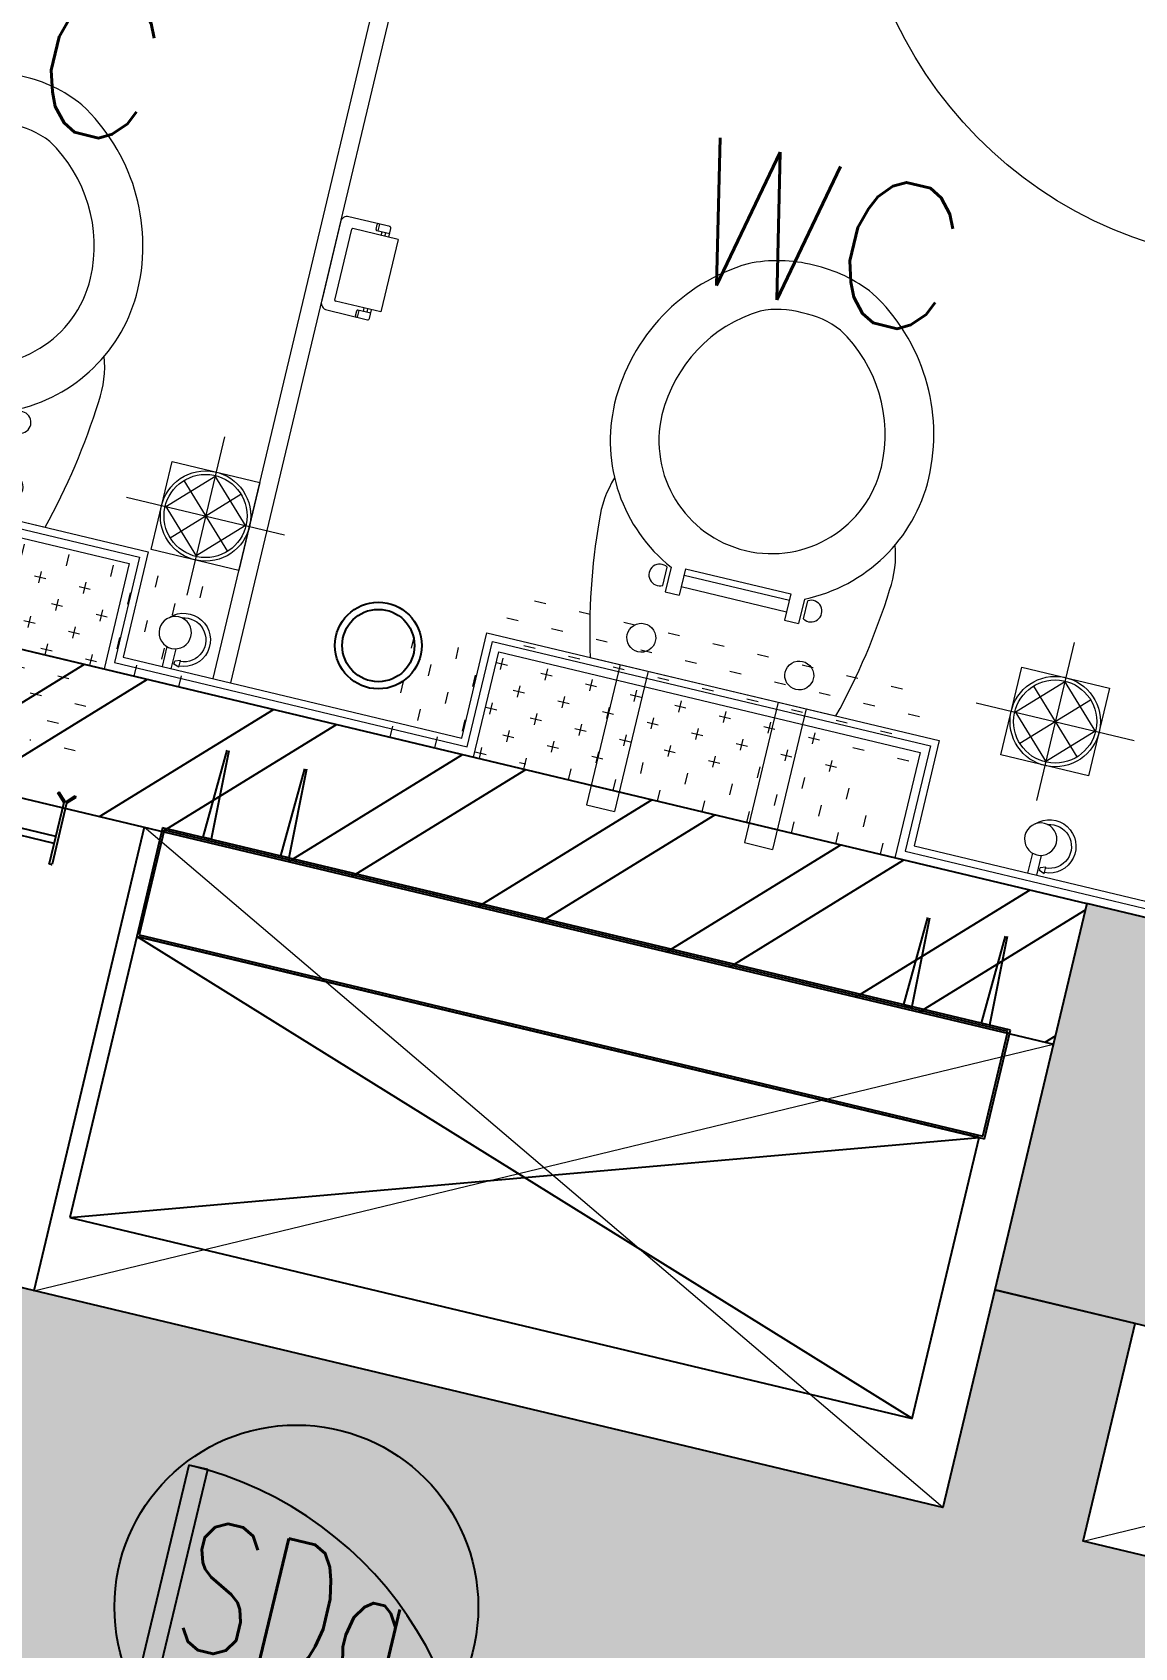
# Model space of a CAD drawing. Header units: millimetres. Extents: x 783817721 to 783927949, y 1443754877 to 1443839643.
# Drawn here: x 783835353 to 783836880, y 1443809832 to 1443812069 of the extents above; entities that cross this region are included whole.
import ezdxf
from ezdxf.enums import TextEntityAlignment as Align

# ---------------------------------------------------------------- set-up
doc = ezdxf.new("R2010")
doc.units = ezdxf.units.MM
doc.header["$LTSCALE"] = 700
doc.header["$PDMODE"] = 32
doc.header["$PDSIZE"] = 0.35
for name, pattern in [('DASHED2', [0.375, 0.25, -0.125]), ('HIDDEN', [9.524999999999999, 6.35, -3.175]), ('HIDDEN2', [0.1875, 0.125, -0.0625])]:
    doc.linetypes.add(name, pattern=pattern)
doc.layers.get('0').update_dxf_attribs({"linetype": 'CONTINUOUS'})
doc.layers.get('Defpoints').update_dxf_attribs({"linetype": 'CONTINUOUS'})
for name, color, linetype in [('A-BEAM', 8, 'HIDDEN2'), ('A-COL', 31, 'CONTINUOUS'), ('A-CONSTURCTION LINE HUB-04', 7, 'DASHED2'), ('A-DIM-GRID', 3, 'CONTINUOUS'), ('A-FLOR SUNK', 250, 'CONTINUOUS'), ('A-HATCH', 8, 'CONTINUOUS'), ('A-SERVICE', 254, 'HIDDEN'), ('A-SILL', 2, 'CONTINUOUS'), ('A-TAG-DOOR', 2, 'CONTINUOUS'), ('A-TILE DROP', 8, 'CONTINUOUS'), ('A-Title', 2, 'CONTINUOUS'), ('A-WALL-XXX', 7, 'CONTINUOUS'), ('N-DOOR', 10, 'CONTINUOUS'), ('N-FIT', 9, 'CONTINUOUS'), ('PL-CLAMP', 31, 'CONTINUOUS')]:
    doc.layers.add(name, color=color, linetype=linetype)
doc.layers.add('A-CUTOUT BELOW', color=8, linetype='HIDDEN', lineweight=5)
doc.layers.add('A-INT-FIXTURE', color=250, linetype='CONTINUOUS', lineweight=9)
doc.styles.add('ROMANS', font='romans.shx')
doc.dimstyles.new('A-DIM-GRID-100', dxfattribs={"dimscale": 100, "dimtxt": 3, "dimasz": 2.25, "dimexe": 0.18, "dimexo": 0, "dimgap": 0.75, "dimtad": 1, "dimdec": 0, "dimzin": 0, "dimdsep": 46, "dimtxsty": 'ROMANS', "dimblk": 'AR-DIM-ARROW', "dimcen": 2, "dimclrd": 256, "dimclre": 8, "dimclrt": 7, "dimaunit": 1, "dimadec": 0, "dimazin": 0, "dimtfac": 1, "dimtdec": 0, "dimtix": 1, "dimtofl": 0, "dimtmove": 2, "dimatfit": 3, "dimldrblk": 'AR-LED-ARROW', "dimfxl": 0.18, "dimtolj": 1, "dimtzin": 0, "dimlwd": -1, "dimlwe": -1, "dimarcsym": 0})

# ---------------------------------------------------------------- blocks, each defined once
blk = doc.blocks.new('T-DOOR')
for p, q in [((15.62951093912124, 751.8341574668884), (14.16014873981476, 753.3035955429077)), ((15.62890392541885, 682.7063477039337), (15.62951093912124, 751.8341574668884)), ((21.50492638349533, 706.2904205322266), (17.11766242980957, 707.7596814632415)), ((27.38110065460205, 707.7593402862548), (24.44337409734726, 706.2904200553894)), ((14.15850394964218, 679.8459477424622), (15.62890392541885, 682.7063477039337)), ((17.09752094745636, 690.1299450397491), (21.50492608547211, 693.0683166980742)), ((24.45928508043289, 693.0680127143859), (27.38110053539276, 690.1296417713165)), ((6.807166755199432, 347.1733775138855), (5.337804615497589, 348.6428155899048)), ((6.807166874408722, 301.5519354343414), (6.807166755199432, 347.1733775138855)), ((37.85666352510452, 331.0127501487732), (37.85635834932327, 316.3202040195465)), ((5.33676677942276, 298.6915349960327), (6.807166874408722, 301.5519354343414)), ((-750.9999997019768, 24.99999952316284), (-750.9999997019768, -7.152557373e-07)), ((-5.96046448e-08, 25), (1.192092896e-07, 0))]:
    blk.add_line(p, q)
at = {"color": 8}
blk.add_line((-749.9999997019768, -1), (-0.9999998211860656, -1.000000953674316), dxfattribs=at)
for points in [[(-26.7935534119606, 759.180643081665), (-34.1393306851387, 757.7116844654083), (-34.13952034711838, 750.3659455776213), (-26.79381877183914, 748.8966076374054)], [(-25.32482266426086, 743.0199780464172), (-26.79397070407868, 743.0200159549713), (-26.79343956708908, 763.5880870819092), (0.9383352994918824, 763.5877192020416), (0.9378041625022888, 743.0196487903595), (-2.000491559505462, 743.0197243690491), (-1.999999642372131, 762.0680537223815), (-25.32433080673218, 762.0683069229126)], [(-2, 762.0683069229126), (-25.32433068752289, 762.0683069229126), (-25.3243305683136, 26.99999952316284), (-1.99999988079071, 26.99999928474426)], [(6.815306305885314, 778.2790467739105), (11.22210502624511, 778.279046535492), (11.22210502624511, 753.303418636322), (6.815306305885314, 753.303418636322)], [(0.9374366998672484, 753.3036839962006), (14.15911096334457, 753.3035957813263), (14.15850394964218, 679.8459477424622), (0.936829686164856, 679.8460359573363)], [(17.09752112627029, 707.7596814632415), (15.62791723012924, 707.7596817016602), (15.62791728973389, 690.1299452781677), (17.09752106666565, 690.1299450397491)], [(24.44288074970245, 693.0680127143859), (21.5049262046814, 693.0680129528046), (21.5049262046814, 706.290420293808), (24.44288074970245, 706.290420293808)], [(30.31985157728195, 707.7593405246735), (27.38110059499741, 707.7593405246735), (27.38110053539276, 690.1296417713165), (30.31985151767731, 690.1296417713165)], [(-2.008485615253448, 348.6427521705627), (5.33676677942276, 348.6428158283234), (5.33676677942276, 298.6915349960327), (-2.008485615253448, 298.6914715766907)], [(48.14061760902404, 316.3202040195465), (6.806749463081359, 316.3202042579651), (6.806749463081359, 331.0127501487732), (48.14061766862869, 331.0127501487732)]]:
    blk.add_lwpolyline(points, close=True)
for points in [[(-2.000000059604644, 52.75104165077209), (-0.9999999403953552, 52.75104141235352), (-1.000000059604644, 25.99999928474427), (-26.3243305683136, 25.9999988079071), (-26.32433050870896, 52.75104045867919), (-25.3243305683136, 52.75104093551636), (-25.32433068752289, 26.99999880790711), (-1.99999988079071, 26.99999928474426), (-2.000000059604644, 52.75104141235352)], [(-776.7510416507721, 0), (-776.7510416507721, -1), (-749.9999996423721, -0.9999997615814208), (-749.9999996423721, 25.99999928474427), (-776.7510415315628, 25.99999904632568), (-776.7510415911674, 24.99999928474426), (-750.9999997019768, 24.99999952316284), (-750.9999997019768, 0), (-776.7510415315628, 2.384185791e-07)], [(25.75104212760925, 4.768371582e-07), (25.75104200839997, -0.9999995231628416), (-0.9999998211860656, -0.9999995231628416), (-1, 25.99999952316284), (25.75104188919068, 25.99999952316284), (25.75104194879532, 24.99999976158142), (0, 24.99999976158142), (1.192092896e-07, 4.768371582e-07), (25.75104200839997, 4.768371582e-07)]]:
    blk.add_lwpolyline(points)
for radius in [10.12499965708017, 9.124999657080172]:
    blk.add_circle((-11.12499964237213, 15.87499976158142), radius)
blk.add_arc((-14.54024678468704, 28.44103002548218), 735.2491660637323, 90.95489770892227, 180.190221112596, dxfattribs=at)
blk = doc.blocks.new('FLR TRAP 5')
for p, q in [((-1.45448e-11, 112.5000000000145), (-1.45448e-11, -112.4999999999854)), ((-62.50000000001454, 62.50000000001454), (62.49999999998546, 62.50000000001454)), ((-62.50000000001454, -62.49999999998546), (-62.50000000001454, 62.50000000001454)), ((1.007608666419407, 57.57615116132364), (-57.57615116129453, -1.0076086663612)), ((-1.007608666332082, 57.57615116132364), (57.57615116132365, -1.0076086663612)), ((62.49999999998546, 62.50000000001454), (62.49999999998546, -62.49999999998546)), ((40.71872086507211, 40.71872086507209), (-40.71872086510119, -40.718720865043)), ((-40.71872086510119, 40.71872086507209), (40.71872086507211, -40.718720865043)), ((112.4999999999854, 1.45448e-11), (-112.5000000000145, -1.4559e-11)), ((-57.57615116129453, 1.007608666419393), (1.007608666419407, -57.57615116129455)), ((57.57615116132365, 1.007608666419393), (-1.007608666332082, -57.57615116129455)), ((62.49999999998546, -62.49999999998546), (-62.50000000001454, -62.49999999998546))]:
    blk.add_line(p, q)
for radius in [62.58496728986274, 57.58496728986274]:
    blk.add_circle((-1.45448e-11, 1.45448e-11), radius)
blk = doc.blocks.new('B8-AR-2000$0$HEALTH FAU P 1')
for p, q in [((0, 0), (0, 28.38904564197765)), ((12.69999999995343, 0), (12.69999999995343, 28.38904564197765)), ((22.2275324047514, 13.93403204795504), (14.81600070018612, 11.29902724169005)), ((14.81600070018612, 7.097202625189311), (14.81600070018612, 11.29902724169005)), ((22.2275324047514, 4.462197818924324), (14.81600070018612, 7.097202625189311)), ((22.2275324047514, 4.462197818924324), (22.2275324047514, 13.93403204795504))]:
    blk.add_line(p, q)
at = {"extrusion": (0, 0, -1)}
for centre, major_axis, ratio, start_param, end_param in [((6.349999999976716, 49.90918335852165), (15.8656677662643, 15.8656677662643), 0.9999999999997597, 3.926990816987361, 10.21017612416694), ((20.34574648247508, 42.90917936847107), (-26.04532086802537, 26.04532086802537), 0.9999999999995175, 6.27066274381938, 10.15906509699235), ((20.34574648247508, 42.90917936847107), (-21.55519280749815, 21.55519280749815), 0.9999999999997758, 0.4695714506295328, 3.865220544000678)]:
    blk.add_ellipse(centre, major_axis=major_axis, ratio=ratio, start_param=start_param, end_param=end_param, dxfattribs=at)
blk = doc.blocks.new('EWC 2')
for p, q in [((-0.0003062749880841, 175.0000837584551), (0.0009062749880896, -175.0000837584061)), ((-0.0001590365569848, 132.4999999991996), (-200.000159036557, 132.4993937245017)), ((-200.000159036557, 132.4993937245017), (-200.0000204594832, 92.49939372473456)), ((-2.04594831772e-05, 92.49999999943249), (-200.0000204594832, 92.49939372473456)), ((147.418668561826, 95.000510721773), (112.4996708794497, 95.00038974745256)), ((112.4996708794497, 95.00038974745256), (112.4997401679866, 75.00038974756899)), ((120.2653358827883, 100.2500685871782), (146.2017377619413, 100.2501584419369)), ((149.9997401679866, 75.00051966357566), (112.4997401679866, 75.00038974756899)), ((124.5247435141354, 75.00043140731573), (124.5252631781623, -74.99956859178205)), ((141.0085677036477, 75.000488514328), (141.009087367689, -74.99951148476978)), ((149.9997401679866, 75.00051966357566), (150.0002598320134, -74.99948033552212)), ((150.0002598320134, -74.99948033552212), (112.5002598320134, -74.9996102515288)), ((112.5002598320134, -74.9996102515288), (112.5003291205503, -94.99961025141235)), ((0.0006204594831829, -92.49999999943249), (-199.9993795405168, -92.50060627413038)), ((-199.9993795405168, -92.50060627413038), (-199.999240963443, -132.5006062738975)), ((147.4193268029266, -94.99948927709197), (112.5003291205503, -94.99961025141235)), ((120.2660304979581, -100.2492352838599), (146.2024323771111, -100.2491454291012)), ((0.0007590365569905, -132.4999999991996), (-199.999240963443, -132.5006062738975))]:
    blk.add_line(p, q)
for centre, major_axis, ratio, start_param, end_param in [((349.9999999999708, 0.0012125493812645), (223.7499982217596, 0.02822001601382641), 0.9999999999940067, 1.569950856247431, 2.702970937519568), ((348.5653083877914, -43.65291758654352), (267.4083194749343, -0.5240368236592908), 0.9999999999940166, 0.5196769025226043, 1.566788912695956), ((247.1667612637392, -710.273605546201), (919.122388601868, -3.885747080667939), 0.9999999999943672, 1.640774174495799, 1.847289609812001), ((201.7434949504314, 57.30753662680214), (106.2854850310066, -106.2854850310066), 0.9999999999995539, 2.033551095230845, 2.455928543497696), ((349.9999999997308, 0.0012125493812645), (113.2552899699446, -107.6443300730158), 0.9999999998812673, 2.331194314084761, 5.472004177913206), ((348.5653083877987, -43.65291758657263), (199.906443114038, 0.9774928439277918), 0.9999999999940432, 0.5242974367139746, 1.55903845524096), ((42.80542047708879, 112.5001482969237), (14.1421356237829, 14.1421356237829), 0.9999999999988349, -0.7853946989711857, 5.4977906082084), ((133.2335107065228, 107.7884000831545), (10.60660171783259, 10.60660171783259), 0.9999999999997942, -1.311943292146727, 2.882746547794472), ((418.6296980171173, 9.744947520040972), (-61.01197028886268, 180.4606319963003), 0.9466445239575144, 4.351186336959167, 4.832374696135421), ((418.6296980171245, 9.744947520070076), (-35.8299443303299, 114.2030516416982), 0.9430540716306229, 4.342807645496122, 4.835174699858091), ((418.6297655283852, -9.7420468958881), (61.0105029442611, 180.4604130052969), 0.9466479392239276, 4.592402835895807, 5.073570867042794), ((418.6297655283924, -9.7420468958881), (35.82869504975697, 114.2018401050401), 0.9430663098829936, 4.589601683455149, 5.081943754183982), ((348.5650059147447, 43.65533274355397), (199.9053483197305, 1.180340603060181), 0.9999999999940726, -1.569825667739491, -0.5350846492127428), ((348.5650059147374, 43.65533274352489), (267.40740206461, 0.8747914394098621), 0.9999999999940501, -1.568093667666396, -0.5209816574932074), ((42.80619997312895, -112.4998517017375), (14.1421356237829, 14.1421356237829), 0.9999999999988349, -0.7853946989711857, 5.4977906082084), ((133.2342575533767, -107.7874769250484), (10.60660171782754, -10.60660171782754), 0.9999999999997232, 3.400445688240003, 7.595135528177604), ((349.9999999999708, 0.0012125493812645), (223.7358957197013, -2.512263343571392), 0.9999999999939564, 3.591323404061699, 4.724343485334036), ((247.1618398759166, 710.2753181114531), (649.9234817478236, 649.9234817478236), 0.9999999999997438, 3.654732108649438, 3.861247543966752), ((201.743892021128, -57.30613877427825), (106.2854850310215, 106.2854850310215), 0.999999999999474, 3.827263692535608, 4.249641140802451)]:
    blk.add_ellipse(centre, major_axis=major_axis, ratio=ratio, start_param=start_param, end_param=end_param)
blk = doc.blocks.new('TPH 1 P')
for p, q in [((54.08000094297849, 0.0002394931115077), (-54.08000094297849, -0.0002394931115077)), ((-68.82904856504858, -9.833032253624763), (-68.82879247481281, -67.66083062279074)), ((-54.08000094297849, -0.0002394931115077), (-58.99636466504118, -0.0002612652214111)), ((-54.07963218413164, -83.2697650886447), (-54.07991766879961, -18.8044008182668)), ((-52.85083218129687, -17.57530444472365), (47.93462412151171, -17.57485811658705)), ((49.16400597975195, -83.26930787445315), (49.16372049506939, -18.80394360413345)), ((63.91303079444447, -68.28637623668043), (63.9127719313785, -9.832444406862463)), ((-68.82885506959967, -53.5262849218169), (-58.99612762540157, -53.5262413775971)), ((-67.59977774663814, -50.45355215251482), (-60.22523216350048, -50.45351949434995)), ((-58.99605414455976, -70.11896893966048), (-58.99613578994276, -51.68260498183816)), ((-54.0797388112241, -59.19227457671229), (-58.99610253330133, -59.19229634882221)), ((-54.07971551459734, -64.45289219632548), (-58.99607923666002, -64.45291396843538)), ((49.16389935265947, -59.19181736257892), (54.08026307472215, -59.19179559046903)), ((49.16392264928624, -64.45243498219213), (54.0802863713489, -64.45241321008221)), ((54.08031146346371, -70.11846818130732), (54.08022981808068, -51.68210422348501)), ((54.08023798262188, -53.52574061924395), (63.91296542681999, -53.52569707502414)), ((55.30931530558341, -50.45300784994186), (62.68386088872109, -50.452975191777)), ((63.91303079444091, -68.28637623668432), (63.91295726227879, -51.68206067926518)), ((-66.37059972769742, -70.11900159782533), (-54.07969042248254, -70.11894716755057)), ((49.16400597975195, -83.26930787445315), (-54.07963218413164, -83.2697650886447)), ((49.16394774138648, -70.11848995341721), (61.45485704659328, -70.11843552314247))]:
    blk.add_line(p, q)
for centre, radius, start, end in [((54.08004448718061, -9.83248795106715), 9.832727444275072, 0.0002537341905495, 90.00025373419057), ((-58.99632112083594, -9.8329887094049), 9.832727444275072, 90.00025373419057, 180.0002537341905), ((-52.85082673826938, -18.80439537521016), 1.229090930534384, 90.00025373419057, 180.0002537341905), ((47.93462956453917, -18.80394904713179), 1.229090930534384, 0.0002537341905495, 90.00025373419057), ((-67.59977230361066, -51.6826430830013), 1.229090930534384, 90.00025373419057, 180.0002537341905), ((-60.225226720473, -51.68261042483648), 1.229090930534384, 0.0002537341905495, 90.00025373419057), ((55.30932074861089, -51.68209878042839), 1.229090930534384, 90.00025373419057, 180.0002537341905), ((62.68386633174856, -51.68206612226353), 1.229090930534384, 0.0002537341905495, 90.00025373419057), ((-66.37061061375239, -67.66081973673573), 2.458181861068768, 180.0002537341905, 270.0002537341906), ((61.45484616053835, -67.6602536620978), 2.458181861068768, 270.0002537341906, 0.0002537341905495)]:
    blk.add_arc(centre, radius, start, end)
blk = doc.blocks.new('bia')
at = {"layer": 'N-FIT'}
for radius in [60.0760000024455, 50.0760000024455]:
    blk.add_circle((-13644341.22740025, -3898555.232979853, -1.11760232471e-05), radius, dxfattribs=at)
blk = doc.blocks.new('125')
at = {"layer": 'A-INT-FIXTURE'}
h = blk.add_hatch(dxfattribs=at)
h.set_pattern_fill('CROSS', color=256, scale=4.999999999999986, angle=13.41739695793953)
h.set_pattern_definition([(0, (72578.34074604511, -28910.90044403076), (31.74999999999996, 31.74999999999995), [15.87499999999998, -47.62499999999988]), (90, (72586.27824664116, -28918.83794498444), (-31.74999999999995, 31.74999999999996), [15.87499999999998, -47.62499999999988])])
h.paths.add_polyline_path([(275865.212087512, -3426.246204853058), (276465.2120866179, -3426.246208667755), (276465.2120859623, -3576.246247529984), (275865.2120853662, -3576.246243953705)])
h = blk.add_hatch(dxfattribs=at)
h.set_pattern_fill('CROSS', color=256, scale=4.999999999999986, angle=13.41739695793953)
h.set_pattern_definition([(0, (73704.80687642097, -28910.90023303032), (31.74999999999996, 31.74999999999995), [15.87499999999998, -47.62499999999988]), (90, (73712.74437749386, -28918.83773374557), (-31.74999999999995, 31.74999999999996), [15.87499999999998, -47.62499999999988])])
h.paths.add_polyline_path([(276991.6782178879, -3426.245992183685), (277591.6782176495, -3426.245997190475), (277591.6782170534, -3576.24603509903), (276991.6782159209, -3576.246032714844)])
blk.add_line((277865.2132127881, -3576.246162891388), (272940.2132142782, -3576.246353149414), dxfattribs=at)
for points in [[(274928.2131232619, -3414.246209383011), (275552.2108212709, -3414.246185302734), (275552.2108274102, -3564.246251821518), (275853.2130957246, -3564.246239185333), (275853.2130900621, -3414.246295213699), (276477.2108246684, -3414.246269702911), (276477.2108315229, -3564.246263980865), (276979.6792271733, -3564.246010065079), (276979.679220736, -3414.246003866196), (277603.6792208552, -3414.245982408524), (277603.6792273521, -3564.246100187302), (277953.2133518457, -3564.24375295639), (277953.2131885886, -2238.243680000305), (277853.2133536935, -2238.243680000305), (277853.2130966187, -764.246164560318), (280365.2131065726, -764.2460706233978)], [(274918.213122189, -3404.246210336685), (275562.2108203769, -3404.246185064316), (275562.2108271718, -3554.246250867844), (275843.2130951881, -3554.246238708496), (275843.2130895853, -3404.246294975281), (276487.210824728, -3404.246270179749), (276487.2108312249, -3554.246258497238), (276969.6792264581, -3554.246015310287), (276969.6792206764, -3404.246005773544), (277613.679219842, -3404.245981216431), (277613.6792271137, -3554.246037006378), (277943.2133495212, -3554.243813753128), (277943.2131900787, -2248.243680715561), (277843.2133551836, -2248.243679285049), (277843.2130947709, -754.2461657524109), (280365.213105917, -754.2460699081421)], [(276615.2130887508, -3554.246188879013), (276615.2130226493, -2051.246179103851)], [(276640.2130227089, -2051.246179819107), (276640.2130889297, -3554.24618601799)]]:
    blk.add_lwpolyline(points, dxfattribs=at)
for points in [[(275865.212087512, -3426.246204853058), (276465.2120866179, -3426.246208667755), (276465.2120859623, -3576.246247529984), (275865.2120853662, -3576.246243953705)], [(276991.6782178879, -3426.245992183685), (277591.6782176495, -3426.245997190475), (277591.6782170534, -3576.24603509903), (276991.6782159209, -3576.246032714844)]]:
    blk.add_lwpolyline(points, close=True, dxfattribs=at)
at = {"layer": 'A-INT-FIXTURE', "xscale": -0.8010680920605229, "yscale": 0.8010680920605235, "zscale": 0.8010680920605222, "rotation": 179.9999971966618}
blk.add_blockref('T-DOOR', (277794.0143905878, -2056.219473838806), dxfattribs=at)
at = {"layer": 'A-INT-FIXTURE'}
for name, p, rotation in [('EWC 2', (276165.2119566202, -3404.246582269669), 89.99999933100982), ('EWC 2', (277291.7131690383, -3404.246292352676), 89.99999933100982), ('FLR TRAP 5', (276552.9177425504, -3337.529794931412, -1.205307075557796e-05), 90.00000050817812), ('FLR TRAP 5', (277763.9719154239, -3341.245544672012, -1.205310089207795e-05), 90.00000050817812), ('bia', (-3621728.0116117, 13640884.75318146, 1.117602324707432e-05), 90.0000006153851), ('B8-AR-2000$0$HEALTH FAU P 1', (276543.1108273268, -3554.246262788773), 0.0003576678417911068), ('B8-AR-2000$0$HEALTH FAU P 1', (277775.9319972396, -3554.245971918106), 0.0003576678417911068)]:
    blk.add_blockref(name, p, dxfattribs=dict(at, rotation=rotation))
at = {"layer": 'A-INT-FIXTURE', "extrusion": (1.925920393495632e-33, 0, -1), "xscale": -1.000000000000002, "zscale": -1.000000000000002, "rotation": 269.9983215269958}
blk.add_blockref('TPH 1 P', (-276640.2130627632, -2952.246012926102), dxfattribs=at)
at = {"layer": 'A-TILE DROP', "char_height": 200.0000000000002, "attachment_point": 1, "rotation": 6.655714601406955e-08, "style": 'ROMANS'}
for insert in [(275926.0894654393, -2662.86575627327), (277063.5906640291, -2662.865467786789)]:
    blk.add_mtext_dynamic_manual_height_columns('\\pxqc;WC', width=473.7160888731203, gutter_width=12.50000000000002, heights=[0], dxfattribs=dict(at, insert=insert))
blk = doc.blocks.new('col-2 -15')
at = {"layer": 'A-COL', "ltscale": 0.1}
h = blk.add_hatch(color=250, dxfattribs=at)
h.dxf.hatch_style = 1
h.paths.add_polyline_path([(10850.40703094006, 21099.8903067112), (9649.999994933605, 21099.89030504227), (9649.99999409914, 22000.00000023842), (10849.99999386072, 22000.00000071526), (10849.99999350309, 22200.00000095367), (8549.999993562698, 22200), (8549.999993562698, 22550), (8349.999993503094, 22549.99999976158), (8349.999993383884, 21999.99999976158), (9449.99999397993, 22000), (9449.999994039536, 22000.00000023842), (9449.999993741512, 22000.00000047684), (9449.999995350838, 19549.99999904633), (9649.999996066093, 19550.00000095367), (9649.99999499321, 20899.89030623436), (10850.40703111887, 20899.89030575752)])
blk.add_lwpolyline([(9649.99999409914, 22000.00000023842), (10849.99999386072, 22000.00000071526), (10849.99999350309, 22200.00000095367), (8549.999993562698, 22200), (8549.999993562698, 22550), (8349.999993503094, 22549.99999976158), (8349.999993383884, 21999.99999976158), (9449.99999397993, 22000)], dxfattribs=at)
blk = doc.blocks.new('1000 SINGLE 1')
for p, q in [((120, 925), (75.00000000000007, 925)), ((75.00000000000007, 925), (75, 75)), ((120, 74.99999999999999), (120, 925)), ((15, -9e-16), (15, 75)), ((15, 75), (75, 75)), ((75, 75), (75, 30)), ((75, 75), (120, 74.99999999999999)), ((985, 74.99999999999993), (925, 74.99999999999993)), ((925, 74.99999999999993), (925, 29.99999999999995)), ((985, -6.03e-14), (985, 74.99999999999993)), ((75, 30), (110, 30)), ((110, 30), (110, -6.7e-15)), ((925, 29.99999999999995), (890, 29.99999999999995)), ((890, 29.99999999999995), (890, -5.45e-14)), ((110, -6.7e-15), (15, -9e-16)), ((890, -5.45e-14), (985, -6.03e-14))]:
    blk.add_line(p, q)
at = {"color": 8}
for p, q in [((0, 0), (4.6e-15, 75)), ((4.6e-15, 75), (15, 75)), ((15, 75), (15, -9e-16)), ((1000, 74.99999999999993), (985, 74.99999999999993)), ((985, 74.99999999999993), (985, -6.03e-14)), ((1000, -6.12e-14), (1000, 74.99999999999993)), ((15, -9e-16), (0, 0)), ((985, -6.03e-14), (1000, -6.12e-14))]:
    blk.add_line(p, q, dxfattribs=at)
blk.add_arc((75, 75), 850, 0, 90, dxfattribs=at)
blk = doc.blocks.new('TAG-DOOR-WINOW')
blk.add_circle((0, 0), 2.8)
at = {"style": 'ROMANS', "width": 0.7}
blk.add_attdef('DW', text='', height=2, dxfattribs=at).set_placement((0, 0), align=Align.MIDDLE_CENTER)
blk = doc.blocks.new('AR-DIM-ARROW')
for p, q in [((0, -0.5), (0, 0.5)), ((-1, 0), (0, 0))]:
    blk.add_line(p, q)
at = {"color": 6}
blk.add_line((-0.3535533905933335, -0.3535533905933335), (0.3535533905933335, 0.3535533905933335), dxfattribs=at)
blk = doc.blocks.new('*D98')
at = {"layer": 'A-DIM-GRID', "color": 8, "transparency": 16777216}
for p, q in [((783842163.9411302, 1443831689.779889), (783830343.2802594, 1443834509.65203)), ((783832014.7721014, 1443788259.414753), (783819994.1495955, 1443791126.988647))]:
    blk.add_line(p, q, dxfattribs=at)
at = {"layer": 'A-DIM-GRID', "transparency": 16777216}
blk.add_line((783830308.5792177, 1443834286.616522), (783820063.8680339, 1443791341.670597), dxfattribs=at)
at = {"layer": 'Defpoints', "color": 0, "transparency": 16777216}
for p in [(783842163.9411302, 1443831689.779889), (783820011.6582937, 1443791122.811868), (783832014.7721014, 1443788259.414753)]:
    blk.add_point(p, dxfattribs=at)
at = {"layer": 'A-DIM-GRID', "transparency": 16777216, "xscale": 225, "yscale": 225, "zscale": 225}
for p, rotation in [((783830360.7889577, 1443834505.475251), 76.58260137386257), ((783820011.6582937, 1443791122.811868), 256.5826013738626)]:
    blk.add_blockref('AR-DIM-ARROW', p, dxfattribs=dict(at, rotation=rotation))
at = {"layer": 'A-DIM-GRID', "color": 7, "transparency": 16777216, "insert": (783824967.3648973, 1443812866.3533), "char_height": 300, "attachment_point": 5, "rotation": 76.5826013738626, "style": 'ROMANS'}
blk.add_mtext('\\A1;44600', dxfattribs=at)
blk = doc.blocks.new('AR-LED-ARROW')
for p, q in [((-0.3535533905933335, 0.3535533905933335), (-0.3818376618407981, 0.3252691193458723)), ((0, 0), (-0.3818376618407981, 0.3252691193458723)), ((0, 0), (-0.3535533905933335, 0.3535533905933335)), ((0, 0), (-1, 0)), ((0, 0), (-0.3818376618407981, -0.3252691193458723)), ((0, 0), (-0.3535533905933335, -0.3535533905933335)), ((-0.3535533905933335, -0.3535533905933335), (-0.3818376618407981, -0.3252691193458723))]:
    blk.add_line(p, q)
blk = doc.blocks.new('*D99')
at = {"layer": 'A-DIM-GRID', "color": 8, "transparency": 16777216}
for p, q in [((783830850.3232619, 1443824219.385974), (783834035.6101902, 1443837571.835761)), ((783922822.1838353, 1443802938.892019), (783925858.5459169, 1443815667.061613))]:
    blk.add_line(p, q, dxfattribs=at)
at = {"layer": 'A-DIM-GRID', "transparency": 16777216}
blk.add_line((783834250.2921414, 1443837502.117328), (783925635.5104083, 1443815701.762649), dxfattribs=at)
at = {"layer": 'Defpoints', "color": 0, "transparency": 16777216}
for p in [(783830850.3232619, 1443824219.385974), (783925854.3691382, 1443815649.552914), (783922822.1838353, 1443802938.892019)]:
    blk.add_point(p, dxfattribs=at)
at = {"layer": 'A-DIM-GRID', "transparency": 16777216, "xscale": 225, "yscale": 225, "zscale": 225}
for p, rotation in [((783834031.4334115, 1443837554.327062), 166.5826029587621), ((783925854.3691382, 1443815649.552914), 346.5826029587622)]:
    blk.add_blockref('AR-DIM-ARROW', p, dxfattribs=dict(at, rotation=rotation))
at = {"layer": 'A-DIM-GRID', "color": 7, "transparency": 16777216, "insert": (783879995.1110089, 1443826820.798718), "char_height": 300, "attachment_point": 5, "rotation": 346.5826029587621, "style": 'ROMANS'}
blk.add_mtext('\\A1;94400', dxfattribs=at)
blk = doc.blocks.new('cl')
at = {"layer": 'PL-CLAMP'}
for p, q in [((128378.9999997007, 58456.62405022628), (128378.9999997013, 58543.51264921503, -2.37047933993e-05)), ((128379.9999997082, 58544.51264926224, -2.37047933992e-05), (128381.9999997015, 58544.51264926224, -2.37047933992e-05)), ((128382.9999997013, 58456.62405022628), (128382.9999997014, 58543.51264921503, -2.37047933993e-05))]:
    blk.add_line(p, q, dxfattribs=at)
at = {"layer": 'PL-CLAMP', "ltscale": 0.1}
for p, q in [((128378.9999997007, 58456.62405022628), (128368.1532216632, 58445.77727223308)), ((128380.9999996936, 58455.79562313885), (128369.5674352254, 58444.36305867067)), ((128380.9999996936, 58455.79562313885), (128392.5560246766, 58444.23959812638)), ((128382.9999997013, 58456.62405022628), (128393.9702382391, 58445.65381168878)), ((128369.5674352254, 58444.36305867067), (128368.1532216632, 58445.77727223308)), ((128393.9702382391, 58445.65381168878), (128392.5560246766, 58444.23959812638))]:
    blk.add_line(p, q, dxfattribs=at)
at = {"layer": 'PL-CLAMP'}
for centre, start, end in [((128379.9999997086, 58543.51264921487, -2.37047933992e-05), 90, 180), ((128381.9999997015, 58543.51264921487, -2.37047933992e-05), 0, 90)]:
    blk.add_arc(centre, 1, start, end, dxfattribs=at)
blk = doc.blocks.new('A$C7d5ec4e2')
at = {"layer": 'A-SERVICE'}
for p, q in [((-64261.32334867032, -1841.133108555223, 7.383056299995855e-09), (-64900.76008364554, -1841.133099260216, 7.383056299995855e-09)), ((-64261.32334867722, -1851.133109044455, 7.383056299995855e-09), (-64900.76008365296, -1851.133101016949, 7.383056299995855e-09))]:
    blk.add_line(p, q, dxfattribs=at)
at = {"layer": 'A-SERVICE', "rotation": 179.99999996044}
blk.add_blockref('cl', (64121.67669142605, 56664.02741595938, -5.904406309899994e-06), dxfattribs=at)
blk = doc.blocks.new('A$C9b6d854f')
at = {"layer": 'A-SERVICE'}
for p, q in [((-72633.44085049629, 5829.911801576614), (-72637.83369886875, 5705.002181053162)), ((-72630.44085097313, 5829.911237478256), (-72625.83369964361, 5705.00218129158)), ((-72522.80768090487, 5829.911800384521), (-72527.20052963495, 5705.002180576324)), ((-72519.80768084526, 5829.911236763), (-72515.20052975416, 5705.002180576324)), ((-71635.33850169182, 5829.911232471466), (-71639.94565498829, 5705.002176523209)), ((-71632.33850157261, 5829.911795854568), (-71627.94565451145, 5705.002176523209)), ((-71524.70533210039, 5829.91123175621), (-71529.31248545647, 5705.002175569534)), ((-71521.7053322196, 5829.911795377731), (-71517.31248551607, 5705.002175569534)), ((-72625.77933561802, 5705.002180576324), (-72637.77933502197, 5705.002180099487)), ((-72515.14616566896, 5705.002179384232), (-72527.1461648941, 5705.002179384232)), ((-71638.57480329275, 5705.00217461586), (-71626.57480287552, 5705.002175569534)), ((-71527.94163388014, 5705.002175331116), (-71515.94163388014, 5705.002173185349)), ((-71495.00040745735, 5150.002173423767), (-72695.00040590763, 5550.002178668976)), ((-72695.00040715933, 5150.002178430557), (-71495.00040525198, 5550.002172470093))]:
    blk.add_line(p, q, dxfattribs=at)
for points in [[(-72695.00040590763, 5550.002178668976), (-71487.4418940544, 5550.002178668976), (-71487.4418940544, 5705.002180576324), (-72695.00040590763, 5705.002180576324)], [(-72692.00040590763, 5553.002178668976), (-71490.4418940544, 5553.002178668976), (-71490.4418940544, 5702.002180576324), (-72692.00040590763, 5702.002180576324)], [(-72695.00040715933, 5150.002178430557), (-71495.00040745735, 5150.002173423767), (-71495.00040525198, 5550.002172470093), (-72695.00040590763, 5550.002178668976)]]:
    blk.add_lwpolyline(points, close=True, dxfattribs=at)
blk = doc.blocks.new('A$C3df1e9b8')
at = {"layer": 'A-SERVICE'}
blk.add_blockref('A$C9b6d854f', (75550.00305140018, -4499.950220823288), dxfattribs=at)
at = {"layer": 'A-Title'}
blk.add_blockref('A$C7d5ec4e2', (66974.99810868502, 3000.044127464294), dxfattribs=at)

msp = doc.modelspace()

# ---------------------------------------------------------------- hatches: boundary and pattern name
at = {"layer": 'A-CONSTURCTION LINE HUB-04'}
h = msp.add_hatch(dxfattribs=at)
h.set_pattern_fill('ANGLE', color=1)
h.set_pattern_definition([(346.5826029032744, (783811518.0437944, 1443793817.24015), (1.620822193343547, 6.794347681533895), [5.08, -1.905]), (76.58260290327445, (783811518.0437944, 1443793817.24015), (-6.794347681533895, 1.620822193343548), [5.079999999999999, -1.905])])
edge = h.paths.add_edge_path()
edge.add_line((783836230.159646, 1443811002.010445), (783835220.7714517, 1443806770.741666))
at = {"layer": 'A-FLOR SUNK', "linetype": 'ByBlock'}
h = msp.add_hatch(dxfattribs=at)
h.set_pattern_fill('ANGLE', color=256, scale=9.999999999999995, angle=3.776439897353565e-05)
h.set_pattern_definition([(346.5826406474884, (783862692.5984559, 1443770388.39089), (16.20817717493234, 67.94348749266554), [50.79999999999998, -19.04999999999999]), (76.58264064748836, (783862692.5984559, 1443770388.39089), (-67.94348749266554, 16.20817717493235), [50.79999999999998, -19.04999999999999])])
h.paths.add_polyline_path([(783835034.8633033, 1443809847.868378), (783837223.558924, 1443809325.750627), (783837348.8623953, 1443809851.012038), (783836808.7709827, 1443809979.8529), (783836880.7034035, 1443810281.387389), (783836686.1623102, 1443810327.796041), (783836614.2298594, 1443810026.261426), (783835160.1576154, 1443810373.135895), (783835246.5368096, 1443810735.230916), (783834447.3392512, 1443810925.882535), (783833995.3057544, 1443811033.716843), (783833995.1592486, 1443811033.102704), (783833276.7736267, 1443811204.476326), (783833343.6899537, 1443811484.983353), (783832949.5148759, 1443811579.01559), (783832812.4508187, 1443811004.454814), (783834414.3689891, 1443810622.31003), (783834341.3445567, 1443810316.196986), (783835103.2176704, 1443810134.449258)])
at = {"layer": 'A-HATCH'}
h = msp.add_hatch(dxfattribs=at)
h.set_pattern_fill('ANSI32', color=256, scale=19.99999999999999, angle=3.774722192838826e-05, style=0)
h.set_pattern_definition([(31.58264065913059, (783812088.3876706, 1443708293.096645), (-99.7701511760467, 162.2842165286223), []), (31.58264065913059, (783812175.7391644, 1443708272.258614), (-99.7701511760467, 162.2842165286223), [])])
h.paths.add_polyline_path([(783831503.8152663, 1443810690.213327), (783832476.5208853, 1443810458.170706), (783832754.9720306, 1443811625.417448), (783831782.2664142, 1443811857.46007), (783830529.2362562, 1443806604.849727), (783835271.1761506, 1443805473.641946), (783835317.5846748, 1443805668.18307), (783830770.1859043, 1443806752.982327), (783831651.9478656, 1443810449.263679), (783837512.4991804, 1443809051.206927), (783837558.9077039, 1443809245.74805), (783832671.0620087, 1443810411.762182), (783832949.5131552, 1443811579.008924), (783836767.3827114, 1443810668.241633), (783836813.7912357, 1443810862.782757), (783832023.2160624, 1443812005.59267), (783832904.9780242, 1443815701.874023), (783837452.3767941, 1443814617.074767), (783837498.7853181, 1443814811.615889), (783832756.8454255, 1443815942.823674), (783831782.2664135, 1443811857.46007)])

# ---------------------------------------------------------------- linework, layer by layer
at = {"layer": 'A-BEAM', "ltscale": 750}
msp.add_line((783835507.8473327, 1443810968.713875, -7.594029211856171e-06), (783835354.698572, 1443810326.7274, 7.199645228627164e-06), dxfattribs=at)
at = {"layer": 'A-CUTOUT BELOW'}
for p, q in [((783836614.2298592, 1443810026.261426, -1.504564087440134e-08), (783835507.8473327, 1443810968.713875, -7.59402921185617e-06)), ((783835354.6985909, 1443810326.727405, -1.859653087440028e-08), (783836767.378402, 1443810668.247076, -1.504564087440134e-08)), ((783836808.7709827, 1443809979.8529, -1.504564087440134e-08), (783837470.8175997, 1443810140.615733, -1.504564087440134e-08))]:
    msp.add_line(p, q, dxfattribs=at)
at = {"layer": 'A-SILL', "elevation": -1.859653087440028e-08}
msp.add_lwpolyline([(783835034.8633033, 1443809847.868378), (783837223.558924, 1443809325.750627), (783837348.8623953, 1443809851.012038), (783836808.7709827, 1443809979.8529), (783836880.7034035, 1443810281.387389), (783836686.1623102, 1443810327.796041), (783836614.2298594, 1443810026.261426), (783835160.1576154, 1443810373.135895), (783835246.5368096, 1443810735.230916), (783834447.3392507, 1443810925.882535), (783834447.3392512, 1443810925.882535), (783833276.7736267, 1443811204.476326), (783833343.6899537, 1443811484.983353), (783832949.5148759, 1443811579.01559), (783832812.4508187, 1443811004.454814), (783834414.3689891, 1443810622.31003), (783834341.3445567, 1443810316.196986), (783835103.2176704, 1443810134.449258), (783835034.8543239, 1443809847.875971)], dxfattribs=at)
at = {"layer": 'A-WALL-XXX', "linetype": 'ByBlock'}
for p, q in [((783832023.216008, 1443812005.59263, -1.504563755474313e-08), (783836813.7911843, 1443810862.782761, -1.504563755471192e-08)), ((783832949.5131048, 1443811579.008894, -1.50456394517108e-08), (783836767.3826616, 1443810668.241637, -1.504563945168593e-08))]:
    msp.add_line(p, q, dxfattribs=at)

# ---------------------------------------------------------------- block references
at = {"rotation": 346.5826028830894}
msp.add_blockref('A$C3df1e9b8', (783832476.5208341, 1443810458.170673, -1.504565083355612e-08), dxfattribs=at)
at = {"layer": 'A-COL', "rotation": 346.5826406508676}
msp.add_blockref('col-2 -15', (783823459.138127, 1443790865.826888, -1.504585143858407e-08), dxfattribs=at)
at = {"layer": 'A-INT-FIXTURE', "color": 9, "rotation": 346.5826406591305}
for p in [(783567362.5777526, 1443878817.987809, -1.504560363624304e-08), (783567362.577764, 1443878817.987833, -1.50456036362428e-08)]:
    msp.add_blockref('125', p, dxfattribs=at)
at = {"layer": 'A-TAG-DOOR'}
ref = msp.add_blockref('TAG-DOOR-WINOW', (783835718.4981083, 1443809888.686477, -1.504564895234031e-08), dxfattribs=dict(at, xscale=89.99999999999999, yscale=89.99999999999999, zscale=89.99999999999999, rotation=166.582640694806))
ref.add_attrib('DW', 'SDa', dxfattribs={"layer": '0', "color": 1, "height": 179.9999999999997, "rotation": 346.5826444062369, "style": 'ROMANS', "width": 0.6999999999999998}).set_placement((783835718.4981084, 1443809888.686477, -1.504564895234031e-08), align=Align.MIDDLE_CENTER)
at = {"layer": 'N-DOOR', "xscale": 0.5999999955369374, "yscale": 0.5999999955369374, "zscale": 0.5999999955369374, "rotation": 346.5826406775104}
msp.add_blockref('1000 SINGLE 1', (783835396.8644406, 1443809555.899557, -1.504565273051102e-08), dxfattribs=at)

# ---------------------------------------------------------------- dimensions: what is measured, and where the dimension line sits
at = {"layer": 'A-DIM-GRID'}
for base, p1, p2, angle, picture, middle in [((783925854.3691382, 1443815649.552914, -1.504574694601953e-08), (783830850.3232619, 1443824219.385974, -1.504552745188964e-08), (783922822.1838353, 1443802938.892019, -1.504552136452008e-08), 346.5826029587622, '*D99', (783879995.1110089, 1443826820.798718, -1.504574694601953e-08)), ((783820011.6582937, 1443791122.811868, -1.504563518346089e-08), (783842163.9411303, 1443831689.779889, -1.504543363000413e-08), (783832014.7721014, 1443788259.414754, -1.504585665520664e-08), 76.5826013738626, '*D98', (783824967.3648973, 1443812866.3533, -1.504563518346089e-08))]:
    dim = msp.add_linear_dim(base=base, p1=p1, p2=p2, angle=angle, dimstyle='A-DIM-GRID-100', dxfattribs=at)
    dim.commit()
    dim.dimension.update_dxf_attribs({"geometry": picture, "text_midpoint": middle})

doc.saveas('drawing.dxf')
